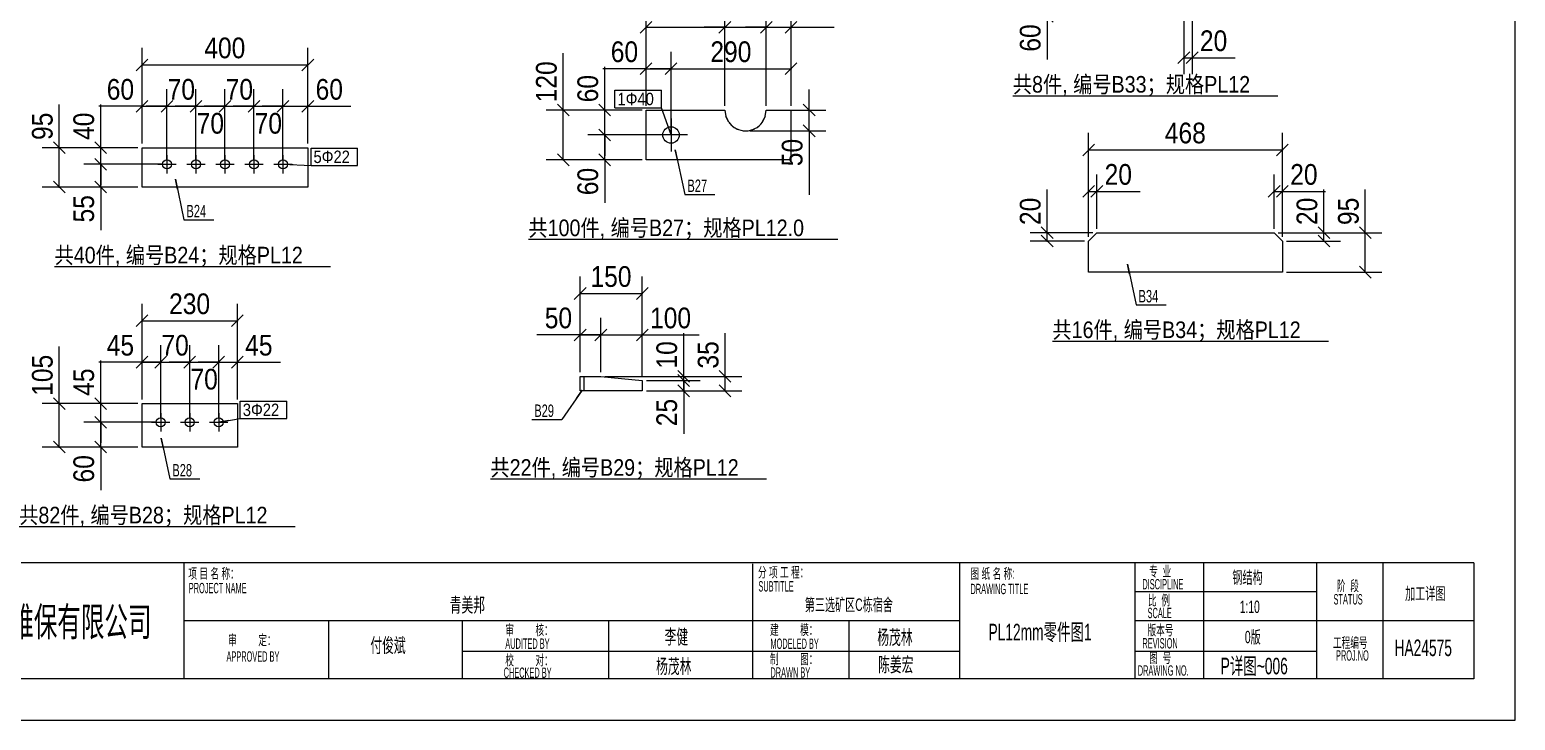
# Model space of a CAD drawing. Header units: inches. Extents: x 0 to 1938, y -2180 to 0.
# Drawn here: x 926.4 to 1285, y -420 to -253.3 of the extents above; entities that cross this region are included whole.
import ezdxf

# ---------------------------------------------------------------- set-up
doc = ezdxf.new("R2010")
doc.units = ezdxf.units.IN
doc.header["$MEASUREMENT"] = 0
doc.linetypes.add('XKITLINE00', pattern=[0])
doc.linetypes.add('XKITLINE01', pattern=[4, 1, -1, 1, -1])
for name, color, linetype, lineweight in [('Bolt', 7, 'Continuous', 0), ('BoltMark', 3, 'Continuous', 0), ('DrawingSheet', 5, 'Continuous', 0), ('OtherObjectType', 1, 'Continuous', 0), ('Part', 2, 'Continuous', 0), ('PartMark', 3, 'Continuous', 0), ('Z-DIMENSIONS', 1, 'Continuous', 0)]:
    doc.layers.add(name, color=color, linetype=linetype, lineweight=lineweight)
doc.styles.add('Arial', font='arial.ttf')
doc.styles.add('Arial Black', font='ariblk.ttf')
doc.styles.add('Arial Narrow', font='ARIAL.TTF')
doc.styles.add('romsim', font='ARIAL.TTF')
doc.styles.add('宋体', font='ARIAL.TTF')

# ---------------------------------------------------------------- blocks, each defined once
blk = doc.blocks.new('*A847')
at = {"layer": 'Part', "color": 2, "linetype": 'XKITLINE00', "lineweight": 0}
for p, q in [((303.53, 133.72), (303.53, 143.22)), ((303.53, 143.22), (343.53, 143.22)), ((343.53, 143.22), (343.53, 133.72)), ((343.53, 133.72), (303.53, 133.72))]:
    blk.add_line(p, q, dxfattribs=at)
blk = doc.blocks.new('*A848')
at = {"layer": 'Bolt', "color": 2, "linetype": 'XKITLINE00', "lineweight": 0}
for p, q in [((309.53, 141.42), (309.53, 137.02)), ((316.53, 141.42), (316.53, 137.02)), ((323.53, 141.42), (323.53, 137.02)), ((330.53, 141.42), (330.53, 137.02)), ((337.53, 141.42), (337.53, 137.02)), ((307.33, 139.22), (311.73, 139.22)), ((314.33, 139.22), (318.73, 139.22)), ((321.33, 139.22), (325.73, 139.22)), ((328.33, 139.22), (332.73, 139.22)), ((335.33, 139.22), (339.73, 139.22))]:
    blk.add_line(p, q, dxfattribs=at)
for centre in [(309.53, 139.22), (316.53, 139.22), (323.53, 139.22), (330.53, 139.22), (337.53, 139.22)]:
    blk.add_circle(centre, 1.1, dxfattribs=at)
blk = doc.blocks.new('*A853')
at = {"layer": 'Bolt', "color": 2, "linetype": 'XKITLINE00', "lineweight": 0}
for p, q in [((431.2, 150.3), (431.2, 142.3)), ((435.2, 146.3), (427.2, 146.3))]:
    blk.add_line(p, q, dxfattribs=at)
blk.add_circle((431.2, 146.3), 2, dxfattribs=at)
blk = doc.blocks.new('*A854')
at = {"layer": 'Part', "color": 2, "linetype": 'XKITLINE00', "lineweight": 0}
for p, q in [((425.2, 140.3), (425.2, 152.3)), ((425.2, 152.3), (444.2, 152.3)), ((444.2, 152.3), (444.44, 150.75)), ((445.15, 149.36), (444.44, 150.75)), ((453.95, 150.75), (453.24, 149.36)), ((453.95, 150.75), (454.2, 152.3)), ((454.2, 152.3), (460.2, 152.3)), ((460.2, 140.3), (460.2, 152.3)), ((460.2, 140.3), (425.2, 140.3))]:
    blk.add_line(p, q, dxfattribs=at)
at = {"layer": 'Part', "color": 6, "linetype": 'XKITLINE01', "lineweight": 0}
for p, q in [((444.44, 150.75), (445.15, 149.36)), ((453.24, 149.36), (453.95, 150.75))]:
    blk.add_line(p, q, dxfattribs=at)
at = {"layer": 'Part', "color": 2, "linetype": 'XKITLINE00', "lineweight": 0}
blk.add_arc((449.2, 152.3), 5, 216, 324, dxfattribs=at)
at = {"layer": 'Part', "color": 6, "linetype": 'XKITLINE01', "lineweight": 0}
blk.add_arc((449.2, 152.3), 5, 216, 324, dxfattribs=at)
blk = doc.blocks.new('*A855')
at = {"layer": 'Part', "color": 2, "linetype": 'XKITLINE00', "lineweight": 0}
for p, q in [((303.53, 70.95), (303.53, 81.45)), ((303.53, 81.45), (326.53, 81.45)), ((326.53, 81.45), (326.53, 70.95)), ((326.53, 70.95), (303.53, 70.95))]:
    blk.add_line(p, q, dxfattribs=at)
blk = doc.blocks.new('*A856')
at = {"layer": 'Bolt', "color": 2, "linetype": 'XKITLINE00', "lineweight": 0}
for p, q in [((308.03, 79.15), (308.03, 74.75)), ((315.03, 79.15), (315.03, 74.75)), ((322.03, 79.15), (322.03, 74.75)), ((305.83, 76.95), (310.23, 76.95)), ((312.83, 76.95), (317.23, 76.95)), ((319.83, 76.95), (324.23, 76.95))]:
    blk.add_line(p, q, dxfattribs=at)
for centre in [(308.03, 76.95), (315.03, 76.95), (322.03, 76.95)]:
    blk.add_circle(centre, 1.1, dxfattribs=at)
blk = doc.blocks.new('*A857')
at = {"layer": 'Part', "color": 2, "linetype": 'XKITLINE00', "lineweight": 0}
for p, q in [((409.26, 84.53), (409.26, 88.03)), ((409.26, 88.03), (414.26, 88.03)), ((410.26, 84.53), (410.26, 88.03)), ((414.26, 88.03), (424.26, 87.03)), ((424.26, 87.03), (424.26, 84.53)), ((424.26, 84.53), (409.26, 84.53))]:
    blk.add_line(p, q, dxfattribs=at)
blk = doc.blocks.new('*A862')
at = {"layer": 'Part', "color": 2, "linetype": 'XKITLINE00', "lineweight": 0}
for p, q in [((532, 120.68), (534, 122.68)), ((534, 122.68), (576.8, 122.68)), ((576.8, 122.68), (578.8, 120.68)), ((532, 113.18), (532, 120.68)), ((578.8, 120.68), (578.8, 113.18)), ((578.8, 113.18), (532, 113.18))]:
    blk.add_line(p, q, dxfattribs=at)
blk = doc.blocks.new('*A864')
at = {"layer": 'DrawingSheet', "color": 5, "linetype": 'XKITLINE00', "lineweight": 0}
for p, q in [((635, 5), (635, 425)), ((5, 5), (635, 5))]:
    blk.add_line(p, q, dxfattribs=at)
blk = doc.blocks.new('*A866')
at = {"layer": 'OtherObjectType', "color": 3, "linetype": 'XKITLINE00', "lineweight": 0}
for p, q in [((625, 43), (217.6, 43)), ((313.6, 43), (313.6, 15)), ((452.8, 43), (382.8, 43)), ((450.9, 42.8), (450.9, 15.1)), ((500.8, 43), (500.8, 15)), ((543.2, 43), (543.2, 15)), ((559.7, 43), (559.7, 15)), ((587, 43), (587, 15)), ((603, 43), (603, 15)), ((625, 43), (625, 15)), ((587.1, 36), (543.2, 36)), ((500.8, 29), (313.7, 29)), ((348.5, 29), (348.5, 15)), ((380.8, 29), (380.8, 15)), ((416.1, 29.1), (416.1, 15.1)), ((474.1, 29), (474.1, 15)), ((625, 29), (543.2, 29)), ((500.8, 21.6), (380.8, 21.6)), ((587, 21.6), (543.2, 21.6)), ((625, 15), (217.6, 15))]:
    blk.add_line(p, q, dxfattribs=at)
at = {"layer": 'OtherObjectType', "color": 7, "style": 'Arial'}
for s, height, width, p in [('项 目 名 称：', 2.5, 0.595, (314.7, 39.18)), ('分 项 工 程：', 2.5, 0.595, (452.2, 39.49)), ('图 纸 名 称:', 2.5, 0.595, (503.5, 39.17)), ('专  业', 2.5, 0.595, (546.63, 39.71)), ('钢结构', 3, 0.595, (566.7, 38)), ('PROJECT NAME', 2.5, 0.51, (314.8, 35.67)), ('SUBTITLE', 2.5, 0.51, (452.3, 36.09)), ('DRAWING TITLE', 2.5, 0.51, (503.5, 35.45)), ('DISCIPLINE', 2.5, 0.4675, (544.98, 36.61)), ('阶  段', 2.5, 0.595, (591.93, 36.21)), ('加工详图', 3, 0.595, (608.4, 34.1)), ('比  例', 2.5, 0.595, (546.33, 32.73)), ('1:10', 3, 0.595, (568.48, 30.9)), ('STATUS', 2.5, 0.4675, (591.13, 32.96)), ('SCALE', 2.5, 0.4675, (546.24, 29.66)), ('审         定：', 2.5, 0.595, (324.3, 23.14)), ('付俊斌', 3.5, 0.595, (358.62, 21.35)), ('审         核：', 2.5, 0.595, (391.2, 25.57)), ('李健', 3.5, 0.595, (429.64, 23.4)), ('建         模：', 2.5, 0.595, (455.1, 25.62)), ('杨茂林', 3.5, 0.595, (481, 23.3)), ('版本号', 2.5, 0.595, (546.23, 25.51)), ('0版', 3, 0.595, (569.72, 23.6)), ('工程编号', 2.5, 0.595, (591, 22.5)), ('APPROVED BY', 2.5, 0.51, (323.9, 19.15)), ('AUDITED BY', 2.5, 0.51, (391.2, 22.25)), ('MODELED BY', 2.5, 0.51, (455.2, 22.24)), ('REVISION', 2.5, 0.4675, (545, 22.34)), ('图  号', 2.5, 0.595, (546.63, 18.84)), ('PROJ.NO', 2.5, 0.4675, (591.72, 19.4)), ('校         对：', 2.5, 0.595, (391.2, 18.27)), ('杨茂林', 3.5, 0.595, (427.6, 16.3)), ('制         图：', 2.5, 0.595, (455.1, 18.55)), ('陈姜宏', 3.5, 0.595, (481.2, 16.7)), ('DRAWING NO.', 2.5, 0.4675, (543.87, 15.77)), ('CHECKED BY', 2.5, 0.51, (390.8, 15.24)), ('DRAWN BY', 2.5, 0.51, (455.2, 15.29))]:
    blk.add_text(s, height=height, dxfattribs=dict(at, width=width)).set_placement(p)
at = {"layer": 'OtherObjectType', "color": 3, "style": 'Arial Black', "width": 0.595}
blk.add_text('CSP 卓越维保有限公司', height=7, dxfattribs=at).set_placement((244.8, 25.3))
at = {"layer": 'OtherObjectType', "color": 2, "style": 'Arial', "width": 0.595}
for s, height, p in [('青美邦', 3.5, (377.78, 31.1)), ('第三选矿区C栋宿舍', 3, (463.49, 31.4)), ('HA24575', 4, (605.85, 20.5))]:
    blk.add_text(s, height=height, dxfattribs=at).set_placement(p)
at = {"layer": 'OtherObjectType', "color": 6, "style": 'Arial', "width": 0.595}
blk.add_text('PL12mm零件图1', height=4, dxfattribs=at).set_placement((507.83, 24.3))
at = {"layer": 'OtherObjectType', "color": 1, "style": 'Arial', "width": 0.595}
blk.add_text('P详图~006', height=4, dxfattribs=at).set_placement((563.89, 16.1))
blk = doc.blocks.new('*A1095')
at = {"layer": 'OtherObjectType', "color": 6, "linetype": 'XKITLINE00', "lineweight": 0}
blk.add_line((282.39, 114.55), (349.04, 114.55), dxfattribs=at)
at = {"layer": 'OtherObjectType', "color": 3, "style": '宋体', "width": 0.85}
blk.add_text('共40件, 编号B24；规格PL12', height=4, dxfattribs=at).set_placement((282.39, 115.3))
blk = doc.blocks.new('*A1096')
at = {"layer": 'Z-DIMENSIONS', "color": 4, "linetype": 'XKITLINE00', "lineweight": 0}
for p, q in [((338.95, 154.63), (336.12, 151.81)), ((337.53, 140.22), (337.53, 157.32)), ((344.95, 154.63), (342.12, 151.81)), ((343.53, 144.22), (343.53, 157.32)), ((337.53, 153.22), (332.53, 153.22)), ((337.53, 153.22), (343.53, 153.22)), ((343.53, 153.22), (353.95, 153.22)), ((343.53, 153.22), (353.95, 153.22))]:
    blk.add_line(p, q, dxfattribs=at)
at = {"layer": 'Z-DIMENSIONS', "color": 7}
for p in [(337.53, 153.22), (343.53, 153.22)]:
    blk.add_point(p, dxfattribs=at)
at = {"layer": 'Z-DIMENSIONS', "color": 7, "style": 'Arial Narrow', "width": 0.85}
blk.add_text('60', height=5, dxfattribs=at).set_placement((345.41, 154.82))
blk = doc.blocks.new('*A1097')
at = {"layer": 'Z-DIMENSIONS', "color": 4, "linetype": 'XKITLINE00', "lineweight": 0}
for p, q in [((331.95, 154.63), (329.12, 151.81)), ((330.53, 140.22), (330.53, 157.22)), ((338.95, 154.63), (336.12, 151.81)), ((337.53, 140.22), (337.53, 157.22)), ((330.53, 153.22), (325.53, 153.22)), ((330.53, 153.22), (337.53, 153.22)), ((337.53, 153.22), (342.53, 153.22))]:
    blk.add_line(p, q, dxfattribs=at)
at = {"layer": 'Z-DIMENSIONS', "color": 7}
for p in [(330.53, 153.22), (337.53, 153.22)]:
    blk.add_point(p, dxfattribs=at)
at = {"layer": 'Z-DIMENSIONS', "color": 7, "style": 'Arial Narrow', "width": 0.85}
blk.add_text('70', height=5, dxfattribs=at).set_placement((330.7, 146.62))
blk = doc.blocks.new('*A1098')
at = {"layer": 'Z-DIMENSIONS', "color": 4, "linetype": 'XKITLINE00', "lineweight": 0}
for p, q in [((324.95, 154.63), (322.12, 151.81)), ((323.53, 140.22), (323.53, 157.32)), ((331.95, 154.63), (329.12, 151.81)), ((330.53, 140.22), (330.53, 157.32)), ((323.53, 153.22), (318.53, 153.22)), ((323.53, 153.22), (330.53, 153.22)), ((330.53, 153.22), (335.53, 153.22))]:
    blk.add_line(p, q, dxfattribs=at)
at = {"layer": 'Z-DIMENSIONS', "color": 7}
for p in [(323.53, 153.22), (330.53, 153.22)]:
    blk.add_point(p, dxfattribs=at)
at = {"layer": 'Z-DIMENSIONS', "color": 7, "style": 'Arial Narrow', "width": 0.85}
blk.add_text('70', height=5, dxfattribs=at).set_placement((323.7, 154.82))
blk = doc.blocks.new('*A1099')
at = {"layer": 'Z-DIMENSIONS', "color": 4, "linetype": 'XKITLINE00', "lineweight": 0}
for p, q in [((317.95, 154.63), (315.12, 151.81)), ((316.53, 140.22), (316.53, 157.22)), ((324.95, 154.63), (322.12, 151.81)), ((323.53, 140.22), (323.53, 157.22)), ((316.53, 153.22), (311.53, 153.22)), ((316.53, 153.22), (323.53, 153.22)), ((323.53, 153.22), (328.53, 153.22))]:
    blk.add_line(p, q, dxfattribs=at)
at = {"layer": 'Z-DIMENSIONS', "color": 7}
for p in [(316.53, 153.22), (323.53, 153.22)]:
    blk.add_point(p, dxfattribs=at)
at = {"layer": 'Z-DIMENSIONS', "color": 7, "style": 'Arial Narrow', "width": 0.85}
blk.add_text('70', height=5, dxfattribs=at).set_placement((316.7, 146.62))
blk = doc.blocks.new('*A1100')
at = {"layer": 'Z-DIMENSIONS', "color": 4, "linetype": 'XKITLINE00', "lineweight": 0}
for p, q in [((310.95, 154.63), (308.12, 151.81)), ((309.53, 140.22), (309.53, 157.32)), ((317.95, 154.63), (315.12, 151.81)), ((316.53, 140.22), (316.53, 157.32)), ((309.53, 153.22), (304.53, 153.22)), ((309.53, 153.22), (316.53, 153.22)), ((316.53, 153.22), (321.53, 153.22))]:
    blk.add_line(p, q, dxfattribs=at)
at = {"layer": 'Z-DIMENSIONS', "color": 7}
for p in [(309.53, 153.22), (316.53, 153.22)]:
    blk.add_point(p, dxfattribs=at)
at = {"layer": 'Z-DIMENSIONS', "color": 7, "style": 'Arial Narrow', "width": 0.85}
blk.add_text('70', height=5, dxfattribs=at).set_placement((309.7, 154.82))
blk = doc.blocks.new('*A1101')
at = {"layer": 'Z-DIMENSIONS', "color": 4, "linetype": 'XKITLINE00', "lineweight": 0}
for p, q in [((304.95, 154.63), (302.12, 151.81)), ((303.53, 144.22), (303.53, 157.32)), ((310.95, 154.63), (308.12, 151.81)), ((309.53, 140.22), (309.53, 157.32)), ((303.53, 153.22), (293.12, 153.22)), ((303.53, 153.22), (293.12, 153.22)), ((303.53, 153.22), (309.53, 153.22)), ((309.53, 153.22), (314.53, 153.22))]:
    blk.add_line(p, q, dxfattribs=at)
at = {"layer": 'Z-DIMENSIONS', "color": 7}
for p in [(303.53, 153.22), (309.53, 153.22)]:
    blk.add_point(p, dxfattribs=at)
at = {"layer": 'Z-DIMENSIONS', "color": 7, "style": 'Arial Narrow', "width": 0.85}
blk.add_text('60', height=5, dxfattribs=at).set_placement((294.99, 154.82))
blk = doc.blocks.new('*A1102')
at = {"layer": 'Z-DIMENSIONS', "color": 4, "linetype": 'XKITLINE00', "lineweight": 0}
for p, q in [((293.53, 143.22), (293.53, 153.63)), ((293.53, 143.22), (293.53, 153.63)), ((292.12, 144.63), (294.95, 141.81)), ((302.53, 143.22), (289.43, 143.22)), ((292.12, 140.63), (294.95, 137.81)), ((293.53, 139.22), (293.53, 143.22)), ((308.53, 139.22), (289.43, 139.22)), ((293.53, 139.22), (293.53, 134.22))]:
    blk.add_line(p, q, dxfattribs=at)
at = {"layer": 'Z-DIMENSIONS', "color": 7}
for p in [(293.53, 143.22), (293.53, 139.22)]:
    blk.add_point(p, dxfattribs=at)
at = {"layer": 'Z-DIMENSIONS', "color": 7, "style": 'Arial Narrow', "width": 0.85}
blk.add_text('40', height=5, rotation=90.0002, dxfattribs=at).set_placement((291.93, 145.09))
blk = doc.blocks.new('*A1103')
at = {"layer": 'Z-DIMENSIONS', "color": 4, "linetype": 'XKITLINE00', "lineweight": 0}
for p, q in [((293.53, 139.22), (293.53, 144.22)), ((292.12, 140.63), (294.95, 137.81)), ((308.53, 139.22), (289.43, 139.22)), ((293.53, 133.72), (293.53, 139.22)), ((302.53, 133.72), (289.43, 133.72)), ((292.12, 135.13), (294.95, 132.31)), ((293.53, 133.72), (293.53, 123.3)), ((293.53, 133.72), (293.53, 123.3))]:
    blk.add_line(p, q, dxfattribs=at)
at = {"layer": 'Z-DIMENSIONS', "color": 7}
for p in [(293.53, 139.22), (293.53, 133.72)]:
    blk.add_point(p, dxfattribs=at)
at = {"layer": 'Z-DIMENSIONS', "color": 7, "style": 'Arial Narrow', "width": 0.85}
blk.add_text('55', height=5, rotation=90.0002, dxfattribs=at).set_placement((291.93, 125.18))
blk = doc.blocks.new('*A1104')
at = {"layer": 'Z-DIMENSIONS', "color": 4, "linetype": 'XKITLINE00', "lineweight": 0}
for p, q in [((303.53, 144.22), (303.53, 167.32)), ((343.53, 144.22), (343.53, 167.32)), ((304.95, 164.63), (302.12, 161.81)), ((303.53, 163.22), (343.53, 163.22)), ((344.95, 164.63), (342.12, 161.81))]:
    blk.add_line(p, q, dxfattribs=at)
at = {"layer": 'Z-DIMENSIONS', "color": 7}
for p in [(303.53, 163.22), (343.53, 163.22)]:
    blk.add_point(p, dxfattribs=at)
at = {"layer": 'Z-DIMENSIONS', "color": 7, "style": 'Arial Narrow', "width": 0.85}
blk.add_text('400', height=5, dxfattribs=at).set_placement((318.54, 164.82))
blk = doc.blocks.new('*A1105')
at = {"layer": 'Z-DIMENSIONS', "color": 4, "linetype": 'XKITLINE00', "lineweight": 0}
for p, q in [((283.53, 143.22), (283.53, 153.63)), ((283.53, 143.22), (283.53, 153.63)), ((282.12, 144.63), (284.95, 141.81)), ((302.53, 143.22), (279.43, 143.22)), ((283.53, 133.72), (283.53, 143.22)), ((302.53, 133.72), (279.43, 133.72)), ((282.12, 135.13), (284.95, 132.31))]:
    blk.add_line(p, q, dxfattribs=at)
at = {"layer": 'Z-DIMENSIONS', "color": 7}
for p in [(283.53, 143.22), (283.53, 133.72)]:
    blk.add_point(p, dxfattribs=at)
at = {"layer": 'Z-DIMENSIONS', "color": 7, "style": 'Arial Narrow', "width": 0.85}
blk.add_text('95', height=5, rotation=90.0002, dxfattribs=at).set_placement((281.93, 145.09))
blk = doc.blocks.new('*A1106')
at = {"layer": 'PartMark', "color": 4, "linetype": 'XKITLINE00', "lineweight": 0}
for p, q in [((311.56, 135.65), (313.63, 125.82)), ((312.08, 133.2), (311.56, 135.65)), ((313.63, 125.82), (320.87, 125.82))]:
    blk.add_line(p, q, dxfattribs=at)
at = {"layer": 'PartMark', "color": 1, "style": 'romsim', "width": 0.6375}
blk.add_text('B24', height=3, dxfattribs=at).set_placement((314.23, 126.42))
blk = doc.blocks.new('*A1107')
at = {"layer": 'BoltMark', "color": 1, "linetype": 'XKITLINE00', "lineweight": 0}
for p, q in [((344.3, 143.13), (355.49, 143.13)), ((344.3, 138.93), (344.3, 143.13)), ((355.49, 138.93), (355.49, 143.13)), ((337.53, 139.22), (344.3, 138.93)), ((340.03, 139.11), (337.53, 139.22)), ((344.3, 138.93), (355.49, 138.93))]:
    blk.add_line(p, q, dxfattribs=at)
at = {"layer": 'BoltMark', "color": 4, "style": '宋体', "width": 0.85}
blk.add_text('5Φ22', height=3, dxfattribs=at).set_placement((344.9, 139.53))
blk = doc.blocks.new('*A1146')
at = {"layer": 'OtherObjectType', "color": 6, "linetype": 'XKITLINE00', "lineweight": 0}
blk.add_line((396.78, 121.13), (471.43, 121.13), dxfattribs=at)
at = {"layer": 'OtherObjectType', "color": 3, "style": '宋体', "width": 0.85}
blk.add_text('共100件, 编号B27；规格PL12.0', height=4, dxfattribs=at).set_placement((396.78, 121.88))
blk = doc.blocks.new('*A1147')
at = {"layer": 'Z-DIMENSIONS', "color": 4, "linetype": 'XKITLINE00', "lineweight": 0}
for p, q in [((405.2, 152.3), (405.2, 166.05)), ((405.2, 152.3), (405.2, 166.05)), ((424.2, 152.3), (401.1, 152.3)), ((403.78, 153.71), (406.61, 150.89)), ((405.2, 140.3), (405.2, 152.3)), ((424.2, 140.3), (401.1, 140.3)), ((403.78, 141.71), (406.61, 138.89))]:
    blk.add_line(p, q, dxfattribs=at)
at = {"layer": 'Z-DIMENSIONS', "color": 7}
for p in [(405.2, 152.3), (405.2, 140.3)]:
    blk.add_point(p, dxfattribs=at)
at = {"layer": 'Z-DIMENSIONS', "color": 7, "style": 'Arial Narrow', "width": 0.85}
blk.add_text('120', height=5, rotation=90.0002, dxfattribs=at).set_placement((403.6, 154.18))
blk = doc.blocks.new('*A1148')
at = {"layer": 'Z-DIMENSIONS', "color": 4, "linetype": 'XKITLINE00', "lineweight": 0}
for p, q in [((426.61, 183.71), (423.78, 180.89)), ((425.2, 153.3), (425.2, 186.4)), ((461.61, 183.71), (458.78, 180.89)), ((460.2, 153.3), (460.2, 186.4)), ((425.2, 182.3), (460.2, 182.3))]:
    blk.add_line(p, q, dxfattribs=at)
at = {"layer": 'Z-DIMENSIONS', "color": 7}
for p in [(425.2, 182.3), (460.2, 182.3)]:
    blk.add_point(p, dxfattribs=at)
at = {"layer": 'Z-DIMENSIONS', "color": 7, "style": 'Arial Narrow', "width": 0.85}
blk.add_text('350', height=5, dxfattribs=at).set_placement((437.7, 183.9))
blk = doc.blocks.new('*A1149')
at = {"layer": 'Z-DIMENSIONS', "color": 4, "linetype": 'XKITLINE00', "lineweight": 0}
for p, q in [((425.2, 153.3), (425.2, 176.4)), ((444.2, 153.3), (444.2, 176.4)), ((426.61, 173.71), (423.78, 170.89)), ((425.2, 172.3), (444.2, 172.3)), ((445.61, 173.71), (442.78, 170.89)), ((444.2, 172.3), (449.2, 172.3))]:
    blk.add_line(p, q, dxfattribs=at)
at = {"layer": 'Z-DIMENSIONS', "color": 7}
for p in [(425.2, 172.3), (444.2, 172.3)]:
    blk.add_point(p, dxfattribs=at)
at = {"layer": 'Z-DIMENSIONS', "color": 7, "style": 'Arial Narrow', "width": 0.85}
blk.add_text('190', height=5, dxfattribs=at).set_placement((429.7, 173.9))
blk = doc.blocks.new('*A1150')
at = {"layer": 'Z-DIMENSIONS', "color": 4, "linetype": 'XKITLINE00', "lineweight": 0}
for p, q in [((444.2, 153.3), (444.2, 176.4)), ((454.2, 153.3), (454.2, 176.4)), ((444.2, 172.3), (439.2, 172.3)), ((445.61, 173.71), (442.78, 170.89)), ((444.2, 172.3), (454.2, 172.3)), ((455.61, 173.71), (452.78, 170.89)), ((454.2, 172.3), (459.2, 172.3))]:
    blk.add_line(p, q, dxfattribs=at)
at = {"layer": 'Z-DIMENSIONS', "color": 7}
for p in [(444.2, 172.3), (454.2, 172.3)]:
    blk.add_point(p, dxfattribs=at)
at = {"layer": 'Z-DIMENSIONS', "color": 7, "style": 'Arial Narrow', "width": 0.85}
blk.add_text('100', height=5, dxfattribs=at).set_placement((444.2, 173.9))
blk = doc.blocks.new('*A1151')
at = {"layer": 'Z-DIMENSIONS', "color": 4, "linetype": 'XKITLINE00', "lineweight": 0}
for p, q in [((454.2, 153.3), (454.2, 176.4)), ((460.2, 153.3), (460.2, 176.4)), ((454.2, 172.3), (449.2, 172.3)), ((455.61, 173.71), (452.78, 170.89)), ((454.2, 172.3), (460.2, 172.3)), ((461.61, 173.71), (458.78, 170.89)), ((460.2, 172.3), (470.61, 172.3)), ((460.2, 172.3), (470.61, 172.3))]:
    blk.add_line(p, q, dxfattribs=at)
at = {"layer": 'Z-DIMENSIONS', "color": 7}
for p in [(454.2, 172.3), (460.2, 172.3)]:
    blk.add_point(p, dxfattribs=at)
at = {"layer": 'Z-DIMENSIONS', "color": 7, "style": 'Arial Narrow', "width": 0.85}
blk.add_text('60', height=5, dxfattribs=at).set_placement((462.07, 173.9))
blk = doc.blocks.new('*A1152')
at = {"layer": 'Z-DIMENSIONS', "color": 4, "linetype": 'XKITLINE00', "lineweight": 0}
for p, q in [((415.2, 146.3), (415.2, 151.3)), ((413.78, 147.71), (416.61, 144.89)), ((430.2, 146.3), (411.1, 146.3)), ((415.2, 140.3), (415.2, 146.3)), ((424.2, 140.3), (411.1, 140.3)), ((413.78, 141.71), (416.61, 138.89)), ((415.2, 140.3), (415.2, 129.88)), ((415.2, 140.3), (415.2, 129.88))]:
    blk.add_line(p, q, dxfattribs=at)
at = {"layer": 'Z-DIMENSIONS', "color": 7}
for p in [(415.2, 146.3), (415.2, 140.3)]:
    blk.add_point(p, dxfattribs=at)
at = {"layer": 'Z-DIMENSIONS', "color": 7, "style": 'Arial Narrow', "width": 0.85}
blk.add_text('60', height=5, rotation=90.0002, dxfattribs=at).set_placement((413.6, 131.76))
blk = doc.blocks.new('*A1153')
at = {"layer": 'Z-DIMENSIONS', "color": 4, "linetype": 'XKITLINE00', "lineweight": 0}
for p, q in [((415.2, 152.3), (415.2, 162.72)), ((415.2, 152.3), (415.2, 162.72)), ((424.2, 152.3), (411.1, 152.3)), ((413.78, 153.71), (416.61, 150.89)), ((415.2, 146.3), (415.2, 152.3)), ((413.78, 147.71), (416.61, 144.89)), ((430.2, 146.3), (411.1, 146.3)), ((415.2, 146.3), (415.2, 141.3))]:
    blk.add_line(p, q, dxfattribs=at)
at = {"layer": 'Z-DIMENSIONS', "color": 7}
for p in [(415.2, 152.3), (415.2, 146.3)]:
    blk.add_point(p, dxfattribs=at)
at = {"layer": 'Z-DIMENSIONS', "color": 7, "style": 'Arial Narrow', "width": 0.85}
blk.add_text('60', height=5, rotation=90.0002, dxfattribs=at).set_placement((413.6, 154.18))
blk = doc.blocks.new('*A1154')
at = {"layer": 'Z-DIMENSIONS', "color": 4, "linetype": 'XKITLINE00', "lineweight": 0}
for p, q in [((425.2, 153.3), (425.2, 166.4)), ((431.2, 147.3), (431.2, 166.4)), ((425.2, 162.3), (414.78, 162.3)), ((425.2, 162.3), (414.78, 162.3)), ((426.61, 163.71), (423.78, 160.89)), ((425.2, 162.3), (431.2, 162.3)), ((432.61, 163.71), (429.78, 160.89)), ((431.2, 162.3), (436.2, 162.3))]:
    blk.add_line(p, q, dxfattribs=at)
at = {"layer": 'Z-DIMENSIONS', "color": 7}
for p in [(425.2, 162.3), (431.2, 162.3)]:
    blk.add_point(p, dxfattribs=at)
at = {"layer": 'Z-DIMENSIONS', "color": 7, "style": 'Arial Narrow', "width": 0.85}
blk.add_text('60', height=5, dxfattribs=at).set_placement((416.66, 163.9))
blk = doc.blocks.new('*A1155')
at = {"layer": 'Z-DIMENSIONS', "color": 4, "linetype": 'XKITLINE00', "lineweight": 0}
for p, q in [((431.2, 147.3), (431.2, 166.4)), ((460.2, 153.3), (460.2, 166.4)), ((431.2, 162.3), (426.2, 162.3)), ((432.61, 163.71), (429.78, 160.89)), ((431.2, 162.3), (460.2, 162.3)), ((461.61, 163.71), (458.78, 160.89))]:
    blk.add_line(p, q, dxfattribs=at)
at = {"layer": 'Z-DIMENSIONS', "color": 7}
for p in [(431.2, 162.3), (460.2, 162.3)]:
    blk.add_point(p, dxfattribs=at)
at = {"layer": 'Z-DIMENSIONS', "color": 7, "style": 'Arial Narrow', "width": 0.85}
blk.add_text('290', height=5, dxfattribs=at).set_placement((440.7, 163.9))
blk = doc.blocks.new('*A1156')
at = {"layer": 'Z-DIMENSIONS', "color": 4, "linetype": 'XKITLINE00', "lineweight": 0}
for p, q in [((464.54, 152.3), (464.54, 157.3)), ((456.68, 152.3), (468.54, 152.3)), ((463.13, 153.71), (465.96, 150.89)), ((464.54, 147.3), (464.54, 152.3)), ((450.2, 147.3), (468.54, 147.3)), ((463.13, 148.71), (465.96, 145.89)), ((464.54, 147.3), (464.54, 136.88)), ((464.54, 147.3), (464.54, 131.88))]:
    blk.add_line(p, q, dxfattribs=at)
at = {"layer": 'Z-DIMENSIONS', "color": 7}
for p in [(464.54, 152.3), (464.54, 147.3)]:
    blk.add_point(p, dxfattribs=at)
at = {"layer": 'Z-DIMENSIONS', "color": 7, "style": 'Arial Narrow', "width": 0.85}
blk.add_text('50', height=5, rotation=90.0002, dxfattribs=at).set_placement((462.94, 138.76))
blk = doc.blocks.new('*A1157')
at = {"layer": 'BoltMark', "color": 1, "linetype": 'XKITLINE00', "lineweight": 0}
for p, q in [((417.67, 157.09), (428.87, 157.09)), ((417.67, 152.89), (417.67, 157.09)), ((428.87, 152.89), (428.87, 157.09)), ((417.67, 152.89), (428.87, 152.89)), ((431.2, 146.3), (428.87, 152.89)), ((430.37, 148.66), (431.2, 146.3))]:
    blk.add_line(p, q, dxfattribs=at)
at = {"layer": 'BoltMark', "color": 4, "style": '宋体', "width": 0.85}
blk.add_text('1Φ40', height=3, dxfattribs=at).set_placement((418.27, 153.49))
blk = doc.blocks.new('*A1158')
at = {"layer": 'PartMark', "color": 4, "linetype": 'XKITLINE00', "lineweight": 0}
for p, q in [((432.23, 142.73), (434.56, 131.94)), ((432.76, 140.29), (432.23, 142.73)), ((434.56, 131.94), (441.8, 131.94))]:
    blk.add_line(p, q, dxfattribs=at)
at = {"layer": 'PartMark', "color": 1, "style": 'romsim', "width": 0.6375}
blk.add_text('B27', height=3, dxfattribs=at).set_placement((435.16, 132.54))
blk = doc.blocks.new('*A1159')
at = {"layer": 'OtherObjectType', "color": 6, "linetype": 'XKITLINE00', "lineweight": 0}
blk.add_line((273.86, 51.79), (340.51, 51.79), dxfattribs=at)
at = {"layer": 'OtherObjectType', "color": 3, "style": '宋体', "width": 0.85}
blk.add_text('共82件, 编号B28；规格PL12', height=4, dxfattribs=at).set_placement((273.86, 52.54))
blk = doc.blocks.new('*A1160')
at = {"layer": 'Z-DIMENSIONS', "color": 4, "linetype": 'XKITLINE00', "lineweight": 0}
for p, q in [((322.03, 77.95), (322.03, 95.55)), ((326.53, 82.45), (326.53, 95.55)), ((322.03, 91.45), (317.03, 91.45)), ((323.45, 92.87), (320.62, 90.04)), ((322.03, 91.45), (326.53, 91.45)), ((327.95, 92.87), (325.12, 90.04)), ((326.53, 91.45), (336.95, 91.45)), ((326.53, 91.45), (336.95, 91.45))]:
    blk.add_line(p, q, dxfattribs=at)
at = {"layer": 'Z-DIMENSIONS', "color": 7}
for p in [(322.03, 91.45), (326.53, 91.45)]:
    blk.add_point(p, dxfattribs=at)
at = {"layer": 'Z-DIMENSIONS', "color": 7, "style": 'Arial Narrow', "width": 0.85}
blk.add_text('45', height=5, dxfattribs=at).set_placement((328.41, 93.05))
blk = doc.blocks.new('*A1161')
at = {"layer": 'Z-DIMENSIONS', "color": 4, "linetype": 'XKITLINE00', "lineweight": 0}
for p, q in [((315.03, 77.95), (315.03, 95.45)), ((322.03, 77.95), (322.03, 95.45)), ((315.03, 91.45), (310.03, 91.45)), ((316.45, 92.87), (313.62, 90.04)), ((315.03, 91.45), (322.03, 91.45)), ((323.45, 92.87), (320.62, 90.04)), ((322.03, 91.45), (327.03, 91.45))]:
    blk.add_line(p, q, dxfattribs=at)
at = {"layer": 'Z-DIMENSIONS', "color": 7}
for p in [(315.03, 91.45), (322.03, 91.45)]:
    blk.add_point(p, dxfattribs=at)
at = {"layer": 'Z-DIMENSIONS', "color": 7, "style": 'Arial Narrow', "width": 0.85}
blk.add_text('70', height=5, dxfattribs=at).set_placement((315.2, 84.85))
blk = doc.blocks.new('*A1162')
at = {"layer": 'Z-DIMENSIONS', "color": 4, "linetype": 'XKITLINE00', "lineweight": 0}
for p, q in [((308.03, 77.95), (308.03, 95.55)), ((315.03, 77.95), (315.03, 95.55)), ((308.03, 91.45), (303.03, 91.45)), ((309.45, 92.87), (306.62, 90.04)), ((308.03, 91.45), (315.03, 91.45)), ((316.45, 92.87), (313.62, 90.04)), ((315.03, 91.45), (320.03, 91.45))]:
    blk.add_line(p, q, dxfattribs=at)
at = {"layer": 'Z-DIMENSIONS', "color": 7}
for p in [(308.03, 91.45), (315.03, 91.45)]:
    blk.add_point(p, dxfattribs=at)
at = {"layer": 'Z-DIMENSIONS', "color": 7, "style": 'Arial Narrow', "width": 0.85}
blk.add_text('70', height=5, dxfattribs=at).set_placement((308.2, 93.05))
blk = doc.blocks.new('*A1163')
at = {"layer": 'Z-DIMENSIONS', "color": 4, "linetype": 'XKITLINE00', "lineweight": 0}
for p, q in [((303.53, 82.45), (303.53, 95.55)), ((308.03, 77.95), (308.03, 95.55)), ((303.53, 91.45), (293.12, 91.45)), ((303.53, 91.45), (293.12, 91.45)), ((304.95, 92.87), (302.12, 90.04)), ((303.53, 91.45), (308.03, 91.45)), ((309.45, 92.87), (306.62, 90.04)), ((308.03, 91.45), (313.03, 91.45))]:
    blk.add_line(p, q, dxfattribs=at)
at = {"layer": 'Z-DIMENSIONS', "color": 7}
for p in [(303.53, 91.45), (308.03, 91.45)]:
    blk.add_point(p, dxfattribs=at)
at = {"layer": 'Z-DIMENSIONS', "color": 7, "style": 'Arial Narrow', "width": 0.85}
blk.add_text('45', height=5, dxfattribs=at).set_placement((294.99, 93.05))
blk = doc.blocks.new('*A1164')
at = {"layer": 'Z-DIMENSIONS', "color": 4, "linetype": 'XKITLINE00', "lineweight": 0}
for p, q in [((293.53, 81.45), (293.53, 91.87)), ((293.53, 81.45), (293.53, 91.87)), ((292.12, 82.87), (294.95, 80.04)), ((302.53, 81.45), (289.43, 81.45)), ((293.53, 76.95), (293.53, 81.45)), ((307.03, 76.95), (289.43, 76.95)), ((292.12, 78.37), (294.95, 75.54)), ((293.53, 76.95), (293.53, 71.95))]:
    blk.add_line(p, q, dxfattribs=at)
at = {"layer": 'Z-DIMENSIONS', "color": 7}
for p in [(293.53, 81.45), (293.53, 76.95)]:
    blk.add_point(p, dxfattribs=at)
at = {"layer": 'Z-DIMENSIONS', "color": 7, "style": 'Arial Narrow', "width": 0.85}
blk.add_text('45', height=5, rotation=90.0002, dxfattribs=at).set_placement((291.93, 83.33))
blk = doc.blocks.new('*A1165')
at = {"layer": 'Z-DIMENSIONS', "color": 4, "linetype": 'XKITLINE00', "lineweight": 0}
for p, q in [((293.53, 76.95), (293.53, 81.95)), ((307.03, 76.95), (289.43, 76.95)), ((292.12, 78.37), (294.95, 75.54)), ((293.53, 70.95), (293.53, 76.95)), ((292.12, 72.37), (294.95, 69.54)), ((302.53, 70.95), (289.43, 70.95)), ((293.53, 70.95), (293.53, 60.54)), ((293.53, 70.95), (293.53, 60.54))]:
    blk.add_line(p, q, dxfattribs=at)
at = {"layer": 'Z-DIMENSIONS', "color": 7}
for p in [(293.53, 76.95), (293.53, 70.95)]:
    blk.add_point(p, dxfattribs=at)
at = {"layer": 'Z-DIMENSIONS', "color": 7, "style": 'Arial Narrow', "width": 0.85}
blk.add_text('60', height=5, rotation=90.0002, dxfattribs=at).set_placement((291.93, 62.41))
blk = doc.blocks.new('*A1166')
at = {"layer": 'Z-DIMENSIONS', "color": 4, "linetype": 'XKITLINE00', "lineweight": 0}
for p, q in [((303.53, 82.45), (303.53, 105.55)), ((326.53, 82.45), (326.53, 105.55)), ((304.95, 102.87), (302.12, 100.04)), ((303.53, 101.45), (326.53, 101.45)), ((327.95, 102.87), (325.12, 100.04))]:
    blk.add_line(p, q, dxfattribs=at)
at = {"layer": 'Z-DIMENSIONS', "color": 7}
for p in [(303.53, 101.45), (326.53, 101.45)]:
    blk.add_point(p, dxfattribs=at)
at = {"layer": 'Z-DIMENSIONS', "color": 7, "style": 'Arial Narrow', "width": 0.85}
blk.add_text('230', height=5, dxfattribs=at).set_placement((310.04, 103.05))
blk = doc.blocks.new('*A1167')
at = {"layer": 'Z-DIMENSIONS', "color": 4, "linetype": 'XKITLINE00', "lineweight": 0}
for p, q in [((283.53, 81.45), (283.53, 95.2)), ((283.53, 81.45), (283.53, 95.2)), ((282.12, 82.87), (284.95, 80.04)), ((302.53, 81.45), (279.43, 81.45)), ((283.53, 70.95), (283.53, 81.45)), ((282.12, 72.37), (284.95, 69.54)), ((302.53, 70.95), (279.43, 70.95))]:
    blk.add_line(p, q, dxfattribs=at)
at = {"layer": 'Z-DIMENSIONS', "color": 7}
for p in [(283.53, 81.45), (283.53, 70.95)]:
    blk.add_point(p, dxfattribs=at)
at = {"layer": 'Z-DIMENSIONS', "color": 7, "style": 'Arial Narrow', "width": 0.85}
blk.add_text('105', height=5, rotation=90.0002, dxfattribs=at).set_placement((281.93, 83.33))
blk = doc.blocks.new('*A1168')
at = {"layer": 'PartMark', "color": 4, "linetype": 'XKITLINE00', "lineweight": 0}
for p, q in [((308.16, 73.08), (310.23, 63.26)), ((308.68, 70.64), (308.16, 73.08)), ((310.23, 63.26), (317.47, 63.26))]:
    blk.add_line(p, q, dxfattribs=at)
at = {"layer": 'PartMark', "color": 1, "style": 'romsim', "width": 0.6375}
blk.add_text('B28', height=3, dxfattribs=at).set_placement((310.83, 63.86))
blk = doc.blocks.new('*A1169')
at = {"layer": 'BoltMark', "color": 1, "linetype": 'XKITLINE00', "lineweight": 0}
for p, q in [((327.23, 82.05), (338.43, 82.05)), ((327.23, 77.85), (327.23, 82.05)), ((338.43, 77.85), (338.43, 82.05)), ((322.03, 76.95), (327.23, 77.85)), ((324.5, 77.38), (322.03, 76.95)), ((327.23, 77.85), (338.43, 77.85))]:
    blk.add_line(p, q, dxfattribs=at)
at = {"layer": 'BoltMark', "color": 4, "style": '宋体', "width": 0.85}
blk.add_text('3Φ22', height=3, dxfattribs=at).set_placement((327.83, 78.45))
blk = doc.blocks.new('*A1170')
at = {"layer": 'OtherObjectType', "color": 6, "linetype": 'XKITLINE00', "lineweight": 0}
blk.add_line((387.61, 63.28), (454.26, 63.28), dxfattribs=at)
at = {"layer": 'OtherObjectType', "color": 3, "style": '宋体', "width": 0.85}
blk.add_text('共22件, 编号B29；规格PL12', height=4, dxfattribs=at).set_placement((387.61, 64.03))
blk = doc.blocks.new('*A1171')
at = {"layer": 'Z-DIMENSIONS', "color": 4, "linetype": 'XKITLINE00', "lineweight": 0}
for p, q in [((444.26, 88.03), (444.26, 98.45)), ((444.26, 88.03), (444.26, 98.45)), ((415.26, 88.03), (448.26, 88.03)), ((442.85, 89.45), (445.68, 86.62)), ((444.26, 84.53), (444.26, 88.03)), ((425.26, 84.53), (448.26, 84.53)), ((442.85, 85.95), (445.68, 83.12))]:
    blk.add_line(p, q, dxfattribs=at)
at = {"layer": 'Z-DIMENSIONS', "color": 7}
for p in [(444.26, 88.03), (444.26, 84.53)]:
    blk.add_point(p, dxfattribs=at)
at = {"layer": 'Z-DIMENSIONS', "color": 7, "style": 'Arial Narrow', "width": 0.85}
blk.add_text('35', height=5, rotation=90.0002, dxfattribs=at).set_placement((442.66, 89.91))
blk = doc.blocks.new('*A1172')
at = {"layer": 'Z-DIMENSIONS', "color": 4, "linetype": 'XKITLINE00', "lineweight": 0}
for p, q in [((409.26, 89.03), (409.26, 112.13)), ((424.26, 88.03), (424.26, 112.13)), ((410.68, 109.45), (407.85, 106.62)), ((409.26, 108.03), (424.26, 108.03)), ((425.68, 109.45), (422.85, 106.62))]:
    blk.add_line(p, q, dxfattribs=at)
at = {"layer": 'Z-DIMENSIONS', "color": 7}
for p in [(409.26, 108.03), (424.26, 108.03)]:
    blk.add_point(p, dxfattribs=at)
at = {"layer": 'Z-DIMENSIONS', "color": 7, "style": 'Arial Narrow', "width": 0.85}
blk.add_text('150', height=5, dxfattribs=at).set_placement((411.76, 109.63))
blk = doc.blocks.new('*A1173')
at = {"layer": 'Z-DIMENSIONS', "color": 4, "linetype": 'XKITLINE00', "lineweight": 0}
for p, q in [((434.26, 87.03), (434.26, 92.03)), ((425.26, 87.03), (438.26, 87.03)), ((432.85, 88.45), (435.68, 85.62)), ((434.26, 84.53), (434.26, 87.03)), ((425.26, 84.53), (438.26, 84.53)), ((432.85, 85.95), (435.68, 83.12)), ((434.26, 84.53), (434.26, 74.12)), ((434.26, 84.53), (434.26, 74.12))]:
    blk.add_line(p, q, dxfattribs=at)
at = {"layer": 'Z-DIMENSIONS', "color": 7}
for p in [(434.26, 87.03), (434.26, 84.53)]:
    blk.add_point(p, dxfattribs=at)
at = {"layer": 'Z-DIMENSIONS', "color": 7, "style": 'Arial Narrow', "width": 0.85}
blk.add_text('25', height=5, rotation=90.0002, dxfattribs=at).set_placement((432.66, 75.99))
blk = doc.blocks.new('*A1174')
at = {"layer": 'Z-DIMENSIONS', "color": 4, "linetype": 'XKITLINE00', "lineweight": 0}
for p, q in [((434.26, 88.03), (434.26, 98.45)), ((434.26, 88.03), (434.26, 98.45)), ((415.26, 88.03), (438.26, 88.03)), ((425.26, 87.03), (438.26, 87.03)), ((432.85, 89.45), (435.68, 86.62)), ((432.85, 88.45), (435.68, 85.62)), ((434.26, 87.03), (434.26, 88.03)), ((434.26, 87.03), (434.26, 82.03))]:
    blk.add_line(p, q, dxfattribs=at)
at = {"layer": 'Z-DIMENSIONS', "color": 7}
for p in [(434.26, 88.03), (434.26, 87.03)]:
    blk.add_point(p, dxfattribs=at)
at = {"layer": 'Z-DIMENSIONS', "color": 7, "style": 'Arial Narrow', "width": 0.85}
blk.add_text('10', height=5, rotation=90.0002, dxfattribs=at).set_placement((432.66, 89.91))
blk = doc.blocks.new('*A1175')
at = {"layer": 'Z-DIMENSIONS', "color": 4, "linetype": 'XKITLINE00', "lineweight": 0}
for p, q in [((409.26, 89.03), (409.26, 102.13)), ((414.26, 89.03), (414.26, 102.13)), ((409.26, 98.03), (398.85, 98.03)), ((409.26, 98.03), (398.85, 98.03)), ((410.68, 99.45), (407.85, 96.62)), ((409.26, 98.03), (414.26, 98.03)), ((415.68, 99.45), (412.85, 96.62)), ((414.26, 98.03), (419.26, 98.03))]:
    blk.add_line(p, q, dxfattribs=at)
at = {"layer": 'Z-DIMENSIONS', "color": 7}
for p in [(409.26, 98.03), (414.26, 98.03)]:
    blk.add_point(p, dxfattribs=at)
at = {"layer": 'Z-DIMENSIONS', "color": 7, "style": 'Arial Narrow', "width": 0.85}
blk.add_text('50', height=5, dxfattribs=at).set_placement((400.72, 99.63))
blk = doc.blocks.new('*A1176')
at = {"layer": 'Z-DIMENSIONS', "color": 4, "linetype": 'XKITLINE00', "lineweight": 0}
for p, q in [((414.26, 89.03), (414.26, 102.13)), ((424.26, 88.03), (424.26, 102.13)), ((414.26, 98.03), (409.26, 98.03)), ((415.68, 99.45), (412.85, 96.62)), ((414.26, 98.03), (424.26, 98.03)), ((425.68, 99.45), (422.85, 96.62)), ((424.26, 98.03), (438.01, 98.03)), ((424.26, 98.03), (438.01, 98.03))]:
    blk.add_line(p, q, dxfattribs=at)
at = {"layer": 'Z-DIMENSIONS', "color": 7}
for p in [(414.26, 98.03), (424.26, 98.03)]:
    blk.add_point(p, dxfattribs=at)
at = {"layer": 'Z-DIMENSIONS', "color": 7, "style": 'Arial Narrow', "width": 0.85}
blk.add_text('100', height=5, dxfattribs=at).set_placement((426.14, 99.63))
blk = doc.blocks.new('*A1177')
at = {"layer": 'PartMark', "color": 4, "linetype": 'XKITLINE00', "lineweight": 0}
for p, q in [((409.79, 84.69), (404.84, 77.64)), ((408.35, 82.65), (409.79, 84.69)), ((397.6, 77.64), (404.84, 77.64))]:
    blk.add_line(p, q, dxfattribs=at)
at = {"layer": 'PartMark', "color": 1, "style": 'romsim', "width": 0.6375}
blk.add_text('B29', height=3, dxfattribs=at).set_placement((398.2, 78.24))
blk = doc.blocks.new('*A1204')
at = {"layer": 'OtherObjectType', "color": 6, "linetype": 'XKITLINE00', "lineweight": 0}
blk.add_line((513.71, 155.78), (577.69, 155.78), dxfattribs=at)
at = {"layer": 'OtherObjectType', "color": 3, "style": '宋体', "width": 0.85}
blk.add_text('共8件, 编号B33；规格PL12', height=4, dxfattribs=at).set_placement((513.71, 156.53))
blk = doc.blocks.new('*A1205')
at = {"layer": 'Z-DIMENSIONS', "color": 4, "linetype": 'XKITLINE00', "lineweight": 0}
for p, q in [((557, 175.95), (557, 160.95)), ((555, 173.95), (555, 160.95)), ((556.41, 166.36), (553.58, 163.53)), ((558.41, 166.36), (555.58, 163.53)), ((555, 164.95), (557, 164.95)), ((557, 164.95), (567.41, 164.95)), ((557, 164.95), (567.41, 164.95))]:
    blk.add_line(p, q, dxfattribs=at)
at = {"layer": 'Z-DIMENSIONS', "color": 7}
for p in [(555, 164.95), (557, 164.95)]:
    blk.add_point(p, dxfattribs=at)
at = {"layer": 'Z-DIMENSIONS', "color": 7, "style": 'Arial Narrow', "width": 0.85}
blk.add_text('20', height=5, dxfattribs=at).set_placement((558.87, 166.55))
blk = doc.blocks.new('*A1210')
at = {"layer": 'Z-DIMENSIONS', "color": 4, "linetype": 'XKITLINE00', "lineweight": 0}
for p, q in [((522, 180.95), (522, 185.95)), ((531, 180.95), (517.9, 180.95)), ((520.58, 182.36), (523.41, 179.53)), ((522, 174.95), (522, 180.95)), ((520.58, 176.36), (523.41, 173.53)), ((531, 174.95), (517.9, 174.95)), ((522, 174.95), (522, 164.53)), ((522, 174.95), (522, 164.53))]:
    blk.add_line(p, q, dxfattribs=at)
at = {"layer": 'Z-DIMENSIONS', "color": 7}
for p in [(522, 180.95), (522, 174.95)]:
    blk.add_point(p, dxfattribs=at)
at = {"layer": 'Z-DIMENSIONS', "color": 7, "style": 'Arial Narrow', "width": 0.85}
blk.add_text('60', height=5, rotation=90.0002, dxfattribs=at).set_placement((520.4, 166.41))
blk = doc.blocks.new('*A1214')
at = {"layer": 'OtherObjectType', "color": 6, "linetype": 'XKITLINE00', "lineweight": 0}
blk.add_line((523.27, 96.53), (589.92, 96.53), dxfattribs=at)
at = {"layer": 'OtherObjectType', "color": 3, "style": '宋体', "width": 0.85}
blk.add_text('共16件, 编号B34；规格PL12', height=4, dxfattribs=at).set_placement((523.27, 97.28))
blk = doc.blocks.new('*A1215')
at = {"layer": 'Z-DIMENSIONS', "color": 4, "linetype": 'XKITLINE00', "lineweight": 0}
for p, q in [((576.8, 123.68), (576.8, 136.78)), ((578.8, 121.68), (578.8, 136.78)), ((578.21, 134.1), (575.38, 131.27)), ((580.21, 134.1), (577.38, 131.27)), ((576.8, 132.68), (578.8, 132.68)), ((578.8, 132.68), (589.21, 132.68)), ((578.8, 132.68), (589.21, 132.68))]:
    blk.add_line(p, q, dxfattribs=at)
at = {"layer": 'Z-DIMENSIONS', "color": 7}
for p in [(576.8, 132.68), (578.8, 132.68)]:
    blk.add_point(p, dxfattribs=at)
at = {"layer": 'Z-DIMENSIONS', "color": 7, "style": 'Arial Narrow', "width": 0.85}
blk.add_text('20', height=5, dxfattribs=at).set_placement((580.67, 134.28))
blk = doc.blocks.new('*A1216')
at = {"layer": 'Z-DIMENSIONS', "color": 4, "linetype": 'XKITLINE00', "lineweight": 0}
for p, q in [((532, 121.68), (532, 136.78)), ((534, 123.68), (534, 136.78)), ((533.41, 134.1), (530.58, 131.27)), ((535.41, 134.1), (532.58, 131.27)), ((532, 132.68), (534, 132.68)), ((534, 132.68), (544.41, 132.68)), ((534, 132.68), (544.41, 132.68))]:
    blk.add_line(p, q, dxfattribs=at)
at = {"layer": 'Z-DIMENSIONS', "color": 7}
for p in [(532, 132.68), (534, 132.68)]:
    blk.add_point(p, dxfattribs=at)
at = {"layer": 'Z-DIMENSIONS', "color": 7, "style": 'Arial Narrow', "width": 0.85}
blk.add_text('20', height=5, dxfattribs=at).set_placement((535.87, 134.28))
blk = doc.blocks.new('*A1217')
at = {"layer": 'Z-DIMENSIONS', "color": 4, "linetype": 'XKITLINE00', "lineweight": 0}
for p, q in [((522, 122.68), (522, 133.1)), ((522, 122.68), (522, 133.1)), ((533, 122.68), (517.9, 122.68)), ((520.58, 124.1), (523.41, 121.27)), ((520.58, 122.1), (523.41, 119.27)), ((522, 120.68), (522, 122.68)), ((531, 120.68), (517.9, 120.68))]:
    blk.add_line(p, q, dxfattribs=at)
at = {"layer": 'Z-DIMENSIONS', "color": 7}
for p in [(522, 122.68), (522, 120.68)]:
    blk.add_point(p, dxfattribs=at)
at = {"layer": 'Z-DIMENSIONS', "color": 7, "style": 'Arial Narrow', "width": 0.85}
blk.add_text('20', height=5, rotation=90.0002, dxfattribs=at).set_placement((520.4, 124.56))
blk = doc.blocks.new('*A1218')
at = {"layer": 'Z-DIMENSIONS', "color": 4, "linetype": 'XKITLINE00', "lineweight": 0}
for p, q in [((588.8, 122.68), (588.8, 133.1)), ((588.8, 122.68), (588.8, 133.1)), ((577.8, 122.68), (592.8, 122.68)), ((587.38, 124.1), (590.21, 121.27)), ((587.38, 122.1), (590.21, 119.27)), ((588.8, 120.68), (588.8, 122.68)), ((579.8, 120.68), (592.8, 120.68))]:
    blk.add_line(p, q, dxfattribs=at)
at = {"layer": 'Z-DIMENSIONS', "color": 7}
for p in [(588.8, 122.68), (588.8, 120.68)]:
    blk.add_point(p, dxfattribs=at)
at = {"layer": 'Z-DIMENSIONS', "color": 7, "style": 'Arial Narrow', "width": 0.85}
blk.add_text('20', height=5, rotation=90.0002, dxfattribs=at).set_placement((587.2, 124.56))
blk = doc.blocks.new('*A1219')
at = {"layer": 'Z-DIMENSIONS', "color": 4, "linetype": 'XKITLINE00', "lineweight": 0}
for p, q in [((533.41, 144.1), (530.58, 141.27)), ((532, 121.68), (532, 146.78)), ((580.21, 144.1), (577.38, 141.27)), ((578.8, 121.68), (578.8, 146.78)), ((532, 142.68), (578.8, 142.68))]:
    blk.add_line(p, q, dxfattribs=at)
at = {"layer": 'Z-DIMENSIONS', "color": 7}
for p in [(532, 142.68), (578.8, 142.68)]:
    blk.add_point(p, dxfattribs=at)
at = {"layer": 'Z-DIMENSIONS', "color": 7, "style": 'Arial Narrow', "width": 0.85}
blk.add_text('468', height=5, dxfattribs=at).set_placement((550.4, 144.28))
blk = doc.blocks.new('*A1220')
at = {"layer": 'Z-DIMENSIONS', "color": 4, "linetype": 'XKITLINE00', "lineweight": 0}
for p, q in [((598.8, 122.68), (598.8, 133.1)), ((598.8, 122.68), (598.8, 133.1)), ((577.8, 122.68), (602.8, 122.68)), ((597.38, 124.1), (600.21, 121.27)), ((598.8, 113.18), (598.8, 122.68)), ((579.8, 113.18), (602.8, 113.18)), ((597.38, 114.6), (600.21, 111.77))]:
    blk.add_line(p, q, dxfattribs=at)
at = {"layer": 'Z-DIMENSIONS', "color": 7}
for p in [(598.8, 122.68), (598.8, 113.18)]:
    blk.add_point(p, dxfattribs=at)
at = {"layer": 'Z-DIMENSIONS', "color": 7, "style": 'Arial Narrow', "width": 0.85}
blk.add_text('95', height=5, rotation=90.0002, dxfattribs=at).set_placement((597.2, 124.56))
blk = doc.blocks.new('*A1221')
at = {"layer": 'PartMark', "color": 4, "linetype": 'XKITLINE00', "lineweight": 0}
for p, q in [((541.39, 115.11), (543.46, 105.28)), ((541.9, 112.66), (541.39, 115.11)), ((543.46, 105.28), (550.7, 105.28))]:
    blk.add_line(p, q, dxfattribs=at)
at = {"layer": 'PartMark', "color": 1, "style": 'romsim', "width": 0.6375}
blk.add_text('B34', height=3, dxfattribs=at).set_placement((544.06, 105.88))
blk = doc.blocks.new('P详图~006 (PL12mm零件图1)')
at = {"lineweight": 0}
for name in ['*A864', '*A1148', '*A1210', '*A1149', '*A1150', '*A1151', '*A1205', '*A1104', '*A1154', '*A1155', '*A1147', '*A1153', '*A1101', '*A1100', '*A1098', '*A1096', '*A1204', '*A1099', '*A1097', '*A1156', '*A1105', '*A1102', '*A1152', '*A854', '*A853', '*A1219', '*A1103', '*A847', '*A848', '*A1216', '*A1215', '*A1217', '*A1218', '*A1220', '*A1146', '*A862', '*A1095', '*A1172', '*A1166', '*A1175', '*A1176', '*A1214', '*A1163', '*A1162', '*A1160', '*A1171', '*A1174', '*A1167', '*A1161', '*A1164', '*A1173', '*A857', '*A1165', '*A855', '*A856', '*A1170', '*A1159', '*A866']:
    blk.add_blockref(name, (0, 0), dxfattribs=at)
at = {"layer": 'BoltMark', "lineweight": 0}
for name in ['*A1157', '*A1107', '*A1169']:
    blk.add_blockref(name, (0, 0), dxfattribs=at)
at = {"layer": 'PartMark', "lineweight": 0}
for name in ['*A1158', '*A1106', '*A1221', '*A1177', '*A1168']:
    blk.add_blockref(name, (0, 0), dxfattribs=at)

msp = doc.modelspace()

# ---------------------------------------------------------------- block references
msp.add_blockref('P详图~006 (PL12mm零件图1)', (650, -425))

doc.saveas('drawing.dxf')
